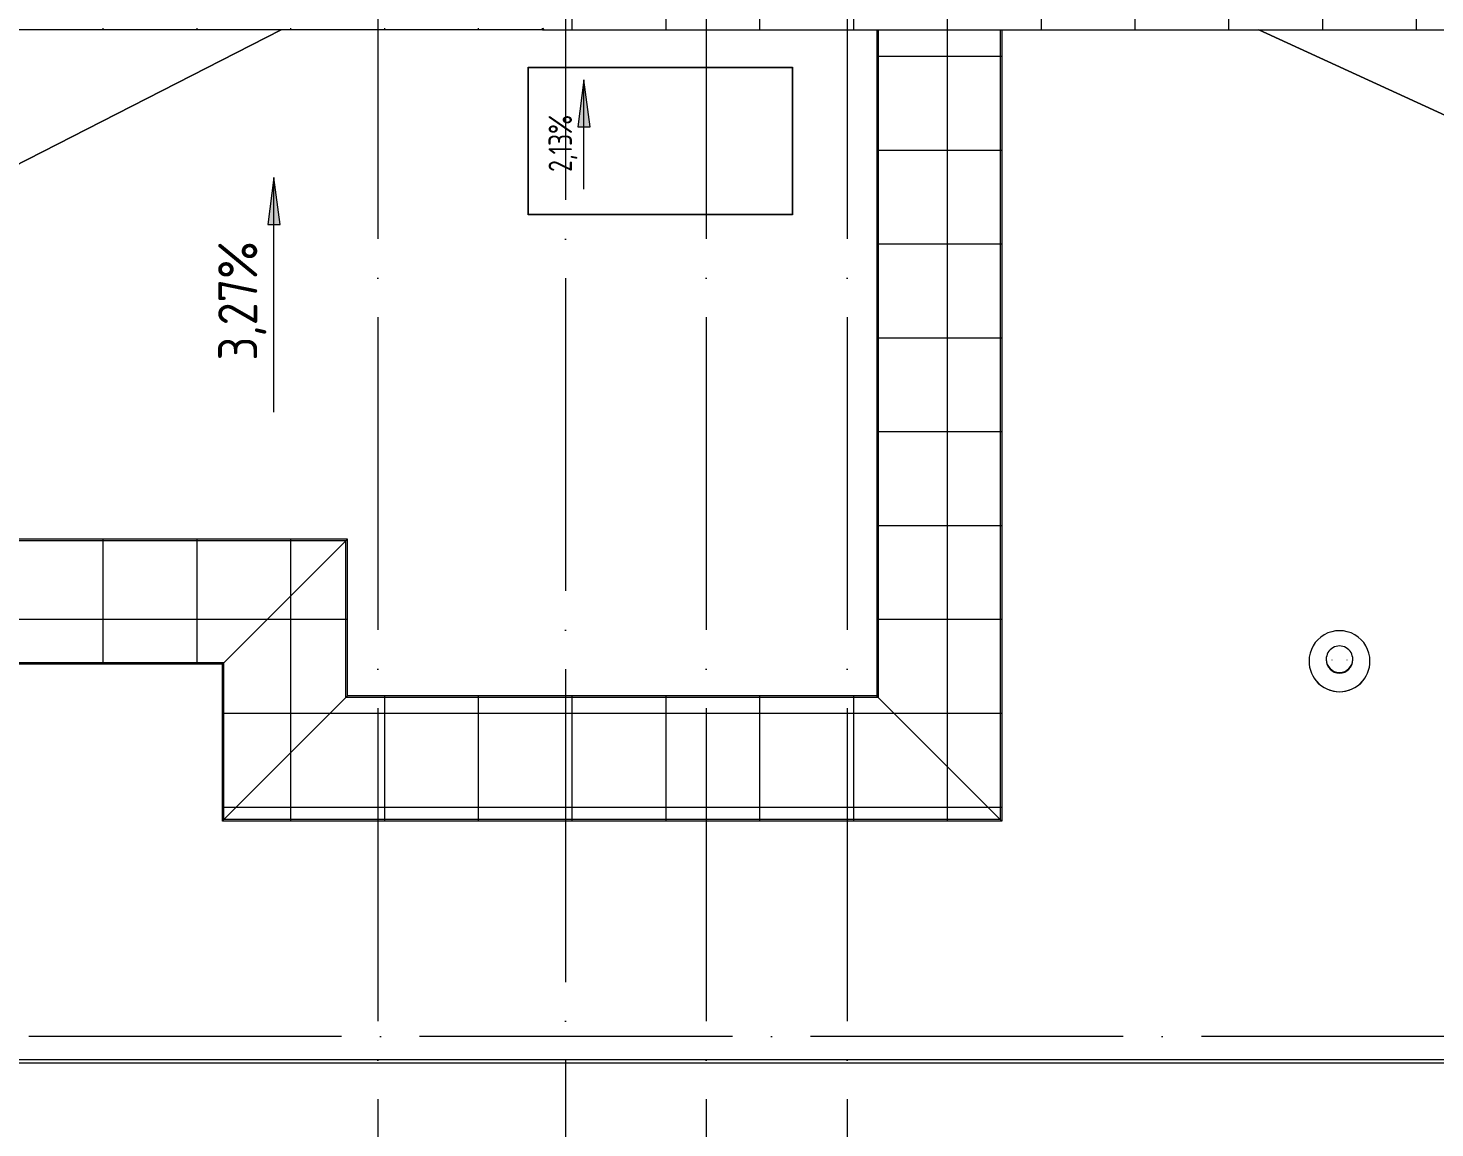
# Model space of a CAD drawing. Header units: millimetres. Extents: x -259793 to 503324, y -44556 to 93494.
# Drawn here: x 451717 to 460715, y -16473 to -9442 of the extents above; entities that cross this region are included whole.
import ezdxf

# ---------------------------------------------------------------- set-up
doc = ezdxf.new("R2010")
doc.units = ezdxf.units.MM
doc.linetypes.add('ADSK_Линия сетки', pattern=[25, 20, -2.5, 0, -2.5])
for name, color, linetype, lineweight in [('RC-Линии_связи-Адресные', 5, 'Continuous', 30), ('Крыша', 7, 'Continuous', 9), ('Оборудование', 8, 'Continuous', 18), ('Ограждение', 252, 'Continuous', 9), ('Оси', 252, 'Continuous', 9), ('Размеры', 7, 'Continuous', 9), ('Стены внутренние', 7, 'Continuous', 18)]:
    doc.layers.add(name, color=color, linetype=linetype, lineweight=lineweight)
doc.styles.add('GOST Common_2', font='', dxfattribs={"width": 0.9, "height": 250})
doc.styles.add('GOST Common_5', font='', dxfattribs={"width": 0.9, "height": 2.5})
doc.styles.get('GOST Common_2').set_extended_font_data('GOST type B')
doc.styles.get('GOST Common_5').set_extended_font_data('GOST 2.304 type A')
pattern_1 = [(0, (-35002.24, 20977.94), (0, 600), []), (90, (-35002.24, 20977.94), (-600, 4e-14), [])]

# ---------------------------------------------------------------- blocks, each defined once
blk = doc.blocks.new('Кровля Жив')
at = {"layer": 'Ограждение', "true_color": 0x636466}
h = blk.add_hatch(dxfattribs=at)
h.set_pattern_fill('FP_68', color=251, style=0, pattern_type=2)
h.set_pattern_definition([(0, (-35002.24, 20967.94), (0, 600), []), (90, (-35002.24, 20967.94), (-600, 4e-14), [])])
h.paths.add_polyline_path([(-10638.5, 7185.3), (-886.8, 7185.3), (-886.8, 8365.3), (-19686.8, 8365.3), (-19686.8, 7185.3), (-11010.6, 7185.3)])
h = blk.add_hatch(dxfattribs=at)
h.set_pattern_fill('FP_65', color=251, style=0, pattern_type=2)
h.set_pattern_definition([(0, (-35002.24, 15724.6), (0, 424.264), []), (90, (-35002.24, 15724.6), (-600, 4e-14), [])])
h.paths.add_polyline_path([(-19686.8, 7175.3), (-19676.8, 7175.3), (-19686.8, 7185.3), (-48983.2, 7185.3), (-48983.2, 7175.3), (-19756, 7175.3)])
h.paths.add_polyline_path([(-67485.5, 7175.3), (-49783.2, 7175.3), (-49783.2, 7185.3), (-67485.5, 7185.3)])
h = blk.add_hatch(dxfattribs=at)
h.set_pattern_fill('FP_69', color=251, style=0, pattern_type=2)
h.set_pattern_definition([(0, (-35002.24, 15719.6), (0, 424.264), []), (90, (-35002.24, 15719.6), (-600, 4e-14), [])])
h.paths.add_polyline_path([(-11010.6, 7175.3), (-886.8, 7175.3), (-886.8, 7185.3), (-19686.8, 7185.3), (-19676.8, 7175.3), (-11196.7, 7175.3)])
h = blk.add_hatch(dxfattribs=at)
h.set_pattern_fill('FP_99', color=251, style=0, pattern_type=2)
h.set_pattern_definition([(0, (-26632.2, 20977.94), (0, 600), []), (90, (-26632.23, 20977.94), (-424.264, 3e-14), [])])
h.paths.add_polyline_path([(-17538.2, 2905.7), (-17538.2, 7175.3), (-17548.2, 7175.3), (-17548.2, 2915.7)])
h = blk.add_hatch(dxfattribs=at)
h.set_pattern_fill('FP_18', color=251, style=0, pattern_type=2)
h.set_pattern_definition(pattern_1)
h.paths.add_polyline_path([(-16758.2, 2125.7), (-16758.2, 7175.3), (-17538.2, 7175.3), (-17538.2, 2905.7), (-16964.9, 2332.4)])
h = blk.add_hatch(dxfattribs=at)
h.set_pattern_fill('FP_98', color=251, style=0, pattern_type=2)
h.set_pattern_definition([(0, (-25518.2, 20977.94), (0, 600), []), (90, (-25518.23, 20977.94), (-424.264, 3e-14), [])])
h.paths.add_polyline_path([(-16748.2, 2115.7), (-16748.2, 7175.3), (-16758.2, 7175.3), (-16758.2, 2125.7)])
h = blk.add_hatch(dxfattribs=at)
h.set_pattern_fill('FP_25', color=251, style=0, pattern_type=2)
h.set_pattern_definition(pattern_1)
h.paths.add_polyline_path([(-23663.5, 3128.2), (-21723.2, 3128.2), (-20943.2, 3908.2), (-26593.2, 3908.2), (-27373.2, 3128.2), (-23849.6, 3128.2)])
h = blk.add_hatch(dxfattribs=at)
h.set_pattern_fill('FP_93', color=251, style=0, pattern_type=2)
h.set_pattern_definition([(0, (-35002.24, 12805.08), (0, 424.264), []), (90, (-35002.24, 12805.1), (-600, 4e-14), [])])
h.paths.add_polyline_path([(-21058.5, 3908.2), (-20943.2, 3908.2), (-20933.2, 3918.2), (-26583.2, 3918.2), (-26593.2, 3908.2), (-21430.7, 3908.2)])
h = blk.add_hatch(dxfattribs=at)
h.set_pattern_fill('FP_18', color=251, style=0, pattern_type=2)
h.set_pattern_definition(pattern_1)
h.paths.add_polyline_path([(-21723.2, 2125.7), (-20943.2, 2905.7), (-20943.2, 3908.2), (-21723.2, 3128.2), (-21723.2, 2438.7)])
h = blk.add_hatch(dxfattribs=at)
h.set_pattern_fill('FP_95', color=251, style=0, pattern_type=2)
h.set_pattern_definition([(0, (-27610.7, 20977.94), (0, 600), []), (90, (-27610.73, 20977.94), (-424.264, 3e-14), [])])
h.paths.add_polyline_path([(-20943.2, 2905.7), (-20933.2, 2915.7), (-20933.2, 3918.2), (-20943.2, 3908.2), (-20943.2, 2915.7)])
h = blk.add_hatch(dxfattribs=at)
h.set_pattern_fill('FP_92', color=251, style=0, pattern_type=2)
h.set_pattern_definition([(0, (-35002.24, 11691.08), (0, 424.264), []), (90, (-35002.24, 11691.1), (-600, 4e-14), [])])
h.paths.add_polyline_path([(-24699, 3118.2), (-21733.2, 3118.2), (-21723.2, 3128.2), (-27373.2, 3128.2), (-27383.2, 3118.2), (-24779.9, 3118.2)])
h = blk.add_hatch(dxfattribs=at)
h.set_pattern_fill('FP_94', color=251, style=0, pattern_type=2)
h.set_pattern_definition([(0, (-28724.7, 20977.94), (0, 600), []), (90, (-28724.73, 20977.94), (-424.264, 3e-14), [])])
h.paths.add_polyline_path([(-21733.2, 2115.7), (-21723.2, 2125.7), (-21723.2, 3128.2), (-21733.2, 3118.2), (-21733.2, 2125.7)])
h = blk.add_hatch(dxfattribs=at)
h.set_pattern_fill('FP_18', color=251, style=0, pattern_type=2)
h.set_pattern_definition(pattern_1)
h.paths.add_polyline_path([(-16758.2, 2125.7), (-17538.2, 2905.7), (-20943.2, 2905.7), (-21723.2, 2125.7), (-16964.9, 2125.7)])
h = blk.add_hatch(dxfattribs=at)
h.set_pattern_fill('FP_97', color=251, style=0, pattern_type=2)
h.set_pattern_definition([(0, (-35002.24, 12303.83), (0, 424.264), []), (90, (-35002.24, 12303.8), (-600, 4e-14), [])])
h.paths.add_polyline_path([(-17548.2, 2905.7), (-17538.2, 2905.7), (-17548.2, 2915.7), (-20933.2, 2915.7), (-20943.2, 2905.7), (-17709.2, 2905.7)])
h = blk.add_hatch(dxfattribs=at)
h.set_pattern_fill('FP_96', color=251, style=0, pattern_type=2)
h.set_pattern_definition([(0, (-35002.24, 11189.83), (0, 424.264), []), (90, (-35002.24, 11189.8), (-600, 4e-14), [])])
h.paths.add_polyline_path([(-16758.2, 2115.7), (-16748.2, 2115.7), (-16758.2, 2125.7), (-21723.2, 2125.7), (-21733.2, 2115.7), (-16964.9, 2115.7)])
at = {"layer": 'Размеры', "true_color": 0x636466}
for points in [[(-19421.3, 6854.9), (-19460.8, 6554.9), (-19381.8, 6554.9)], [(-21403.5, 6229.6), (-21443, 5929.6), (-21364, 5929.6)]]:
    blk.add_hatch(color=251, dxfattribs=at).paths.add_polyline_path(points)
at = {"layer": 'Крыша', "color": 251, "true_color": 0x636466}
for p, q in [((-26583.2, 4504.4), (-21358.1, 7175.3)), ((-21358.1, 7175.3), (-26583.2, 4504.4)), ((-773.9, 592.4), (-15104.2, 7175.1)), ((-15104.2, 7175.1), (-773.9, 592.4)), ((-19775.4, 6933.2), (-18088.2, 6933.2)), ((-19775.4, 5993.2), (-19775.4, 6933.2)), ((-18088.2, 6933.2), (-18088.2, 5993.2)), ((-18088.2, 5993.2), (-19775.4, 5993.2))]:
    blk.add_line(p, q, dxfattribs=at)
at = {"layer": 'Оборудование', "color": 251, "true_color": 0x636466}
for p, q in [((-14673.2, 3150.7), (-14673.2, 3147.2)), ((-14503.2, 3147.2), (-14503.2, 3150.7)), ((-14783.2, 3138.2), (-14783.2, 3138.2)), ((-14638.2, 3147.2), (-14638.2, 3144.7)), ((-14538.2, 3144.7), (-14538.2, 3147.2)), ((-14393.2, 3138.2), (-14393.2, 3138.2))]:
    blk.add_line(p, q, dxfattribs=at)
for centre, major_axis, start_param, end_param in [((-14588.2, 3138.2), (195, 0), 0, 3.141593), ((-14588.2, 3150.7), (85, 0), 0, 3.141593), ((-14588.2, 3150.7), (85, 0), 3.141593, 6.283185), ((-14588.2, 3138.2), (195, 0), 3.141593, 6.283185), ((-14588.2, 3147.2), (85, 0), 3.141593, 6.283185), ((-14588.2, 3138.2), (195, 0), 3.866576, 5.558202)]:
    blk.add_ellipse(centre, major_axis=major_axis, ratio=0.999598, start_param=start_param, end_param=end_param, dxfattribs=at)
at = {"layer": 'Ограждение', "color": 251, "true_color": 0x636466}
for p, q in [((-19676.8, 7175.3), (-26583.2, 7175.3)), ((-19686.8, 7185.3), (-19676.8, 7175.3)), ((-19686.8, 7175.3), (-19686.8, 7185.3)), ((-19686.8, 7175.3), (-17548.2, 7175.3)), ((-17548.2, 7175.3), (-17538.2, 7175.3)), ((-17548.2, 7175.3), (-17548.2, 2915.7)), ((-17538.2, 7175.3), (-16758.2, 7175.3)), ((-17538.2, 7175.3), (-17538.2, 2905.7)), ((-16758.2, 7175.3), (-16748.2, 7175.3)), ((-16758.2, 7175.3), (-16758.2, 2125.7)), ((-16748.2, 7175.3), (-886.8, 7175.3)), ((-16748.2, 7175.3), (-16748.2, 2115.7)), ((-20943.2, 3908.2), (-26593.2, 3908.2)), ((-20933.2, 3918.2), (-26583.2, 3918.2)), ((-21723.2, 3128.2), (-20943.2, 3908.2)), ((-20943.2, 3908.2), (-20933.2, 3918.2)), ((-20943.2, 2905.7), (-20943.2, 3908.2)), ((-20933.2, 2915.7), (-20933.2, 3918.2)), ((-21733.2, 3118.2), (-27383.2, 3118.2)), ((-21723.2, 3128.2), (-27373.2, 3128.2)), ((-21733.2, 3118.2), (-21723.2, 3128.2)), ((-21733.2, 2115.7), (-21733.2, 3118.2)), ((-21723.2, 2125.7), (-21723.2, 3128.2)), ((-21723.2, 2125.7), (-20943.2, 2905.7)), ((-20943.2, 2905.7), (-20933.2, 2915.7)), ((-17538.2, 2905.7), (-20943.2, 2905.7)), ((-17548.2, 2915.7), (-20933.2, 2915.7)), ((-17538.2, 2905.7), (-17548.2, 2915.7)), ((-16758.2, 2125.7), (-17538.2, 2905.7)), ((-21733.2, 2115.7), (-21723.2, 2125.7)), ((-16748.2, 2115.7), (-21733.2, 2115.7)), ((-16758.2, 2125.7), (-21723.2, 2125.7)), ((-16748.2, 2115.7), (-16758.2, 2125.7)), ((-67663.6, 592.4), (-592.4, 592.4)), ((-67663.6, 571.2), (-571.2, 571.2))]:
    blk.add_line(p, q, dxfattribs=at)
at = {"layer": 'Оси', "color": 251, "linetype": 'ADSK_Линия сетки', "ltscale": 100, "true_color": 0x636466}
for p, q in [((-19538.2, 53088.9), (-19538.2, -11617.9)), ((-20738.2, 17838.2), (-20738.2, -11617.9)), ((-18638.2, 17838.2), (-18638.2, -12887.9)), ((-17738.2, 17838.2), (-17738.2, -11617.9)), ((1529.1, 738.2), (-75410.5, 738.2))]:
    blk.add_line(p, q, dxfattribs=at)
at = {"layer": 'Размеры', "color": 251, "true_color": 0x636466}
for p, q in [((-19421.3, 6854.9), (-19460.8, 6554.9)), ((-19381.8, 6554.9), (-19421.3, 6854.9)), ((-19460.8, 6554.9), (-19381.8, 6554.9)), ((-21403.5, 6229.6), (-21443, 5929.6)), ((-21364, 5929.6), (-21403.5, 6229.6)), ((-21443, 5929.6), (-21364, 5929.6))]:
    blk.add_line(p, q, dxfattribs=at)
at = {"layer": 'Размеры', "color": 251, "lineweight": 20, "true_color": 0x636466}
for p, q in [((-19421.3, 6154.9), (-19421.3, 6854.9)), ((-21403.5, 4729.6), (-21403.5, 6229.6))]:
    blk.add_line(p, q, dxfattribs=at)
at = {"layer": 'Стены внутренние', "color": 251, "true_color": 0x636466}
for p, q in [((-19777.4, 6935.2), (-18086.2, 6935.2)), ((-19777.4, 5991.2), (-19777.4, 6935.2)), ((-19775.4, 6933.2), (-19777.4, 6933.2)), ((-18086.2, 6933.2), (-18088.2, 6933.2)), ((-18086.2, 6935.2), (-18086.2, 5991.2)), ((-19777.4, 5993.2), (-19775.4, 5993.2)), ((-18086.2, 5991.2), (-19777.4, 5991.2)), ((-18088.2, 5993.2), (-18086.2, 5993.2))]:
    blk.add_line(p, q, dxfattribs=at)
at = {"layer": 'Размеры', "color": 251, "true_color": 0x636466, "width": 0.9}
for s, height, style, p in [('2,13%%%', 150, 'GOST Common_5', (-19497.3, 6266.6)), ('3,27%%%', 250, 'GOST Common_2', (-21510.2, 5061.1))]:
    blk.add_text(s, height=height, rotation=90, dxfattribs=dict(at, style=style)).set_placement(p)

msp = doc.modelspace()

# ---------------------------------------------------------------- block references
at = {"layer": 'RC-Линии_связи-Адресные', "color": 104}
msp.add_blockref('Кровля Жив', (474693.26029, -16627.62183), dxfattribs=at)

doc.saveas('drawing.dxf')
